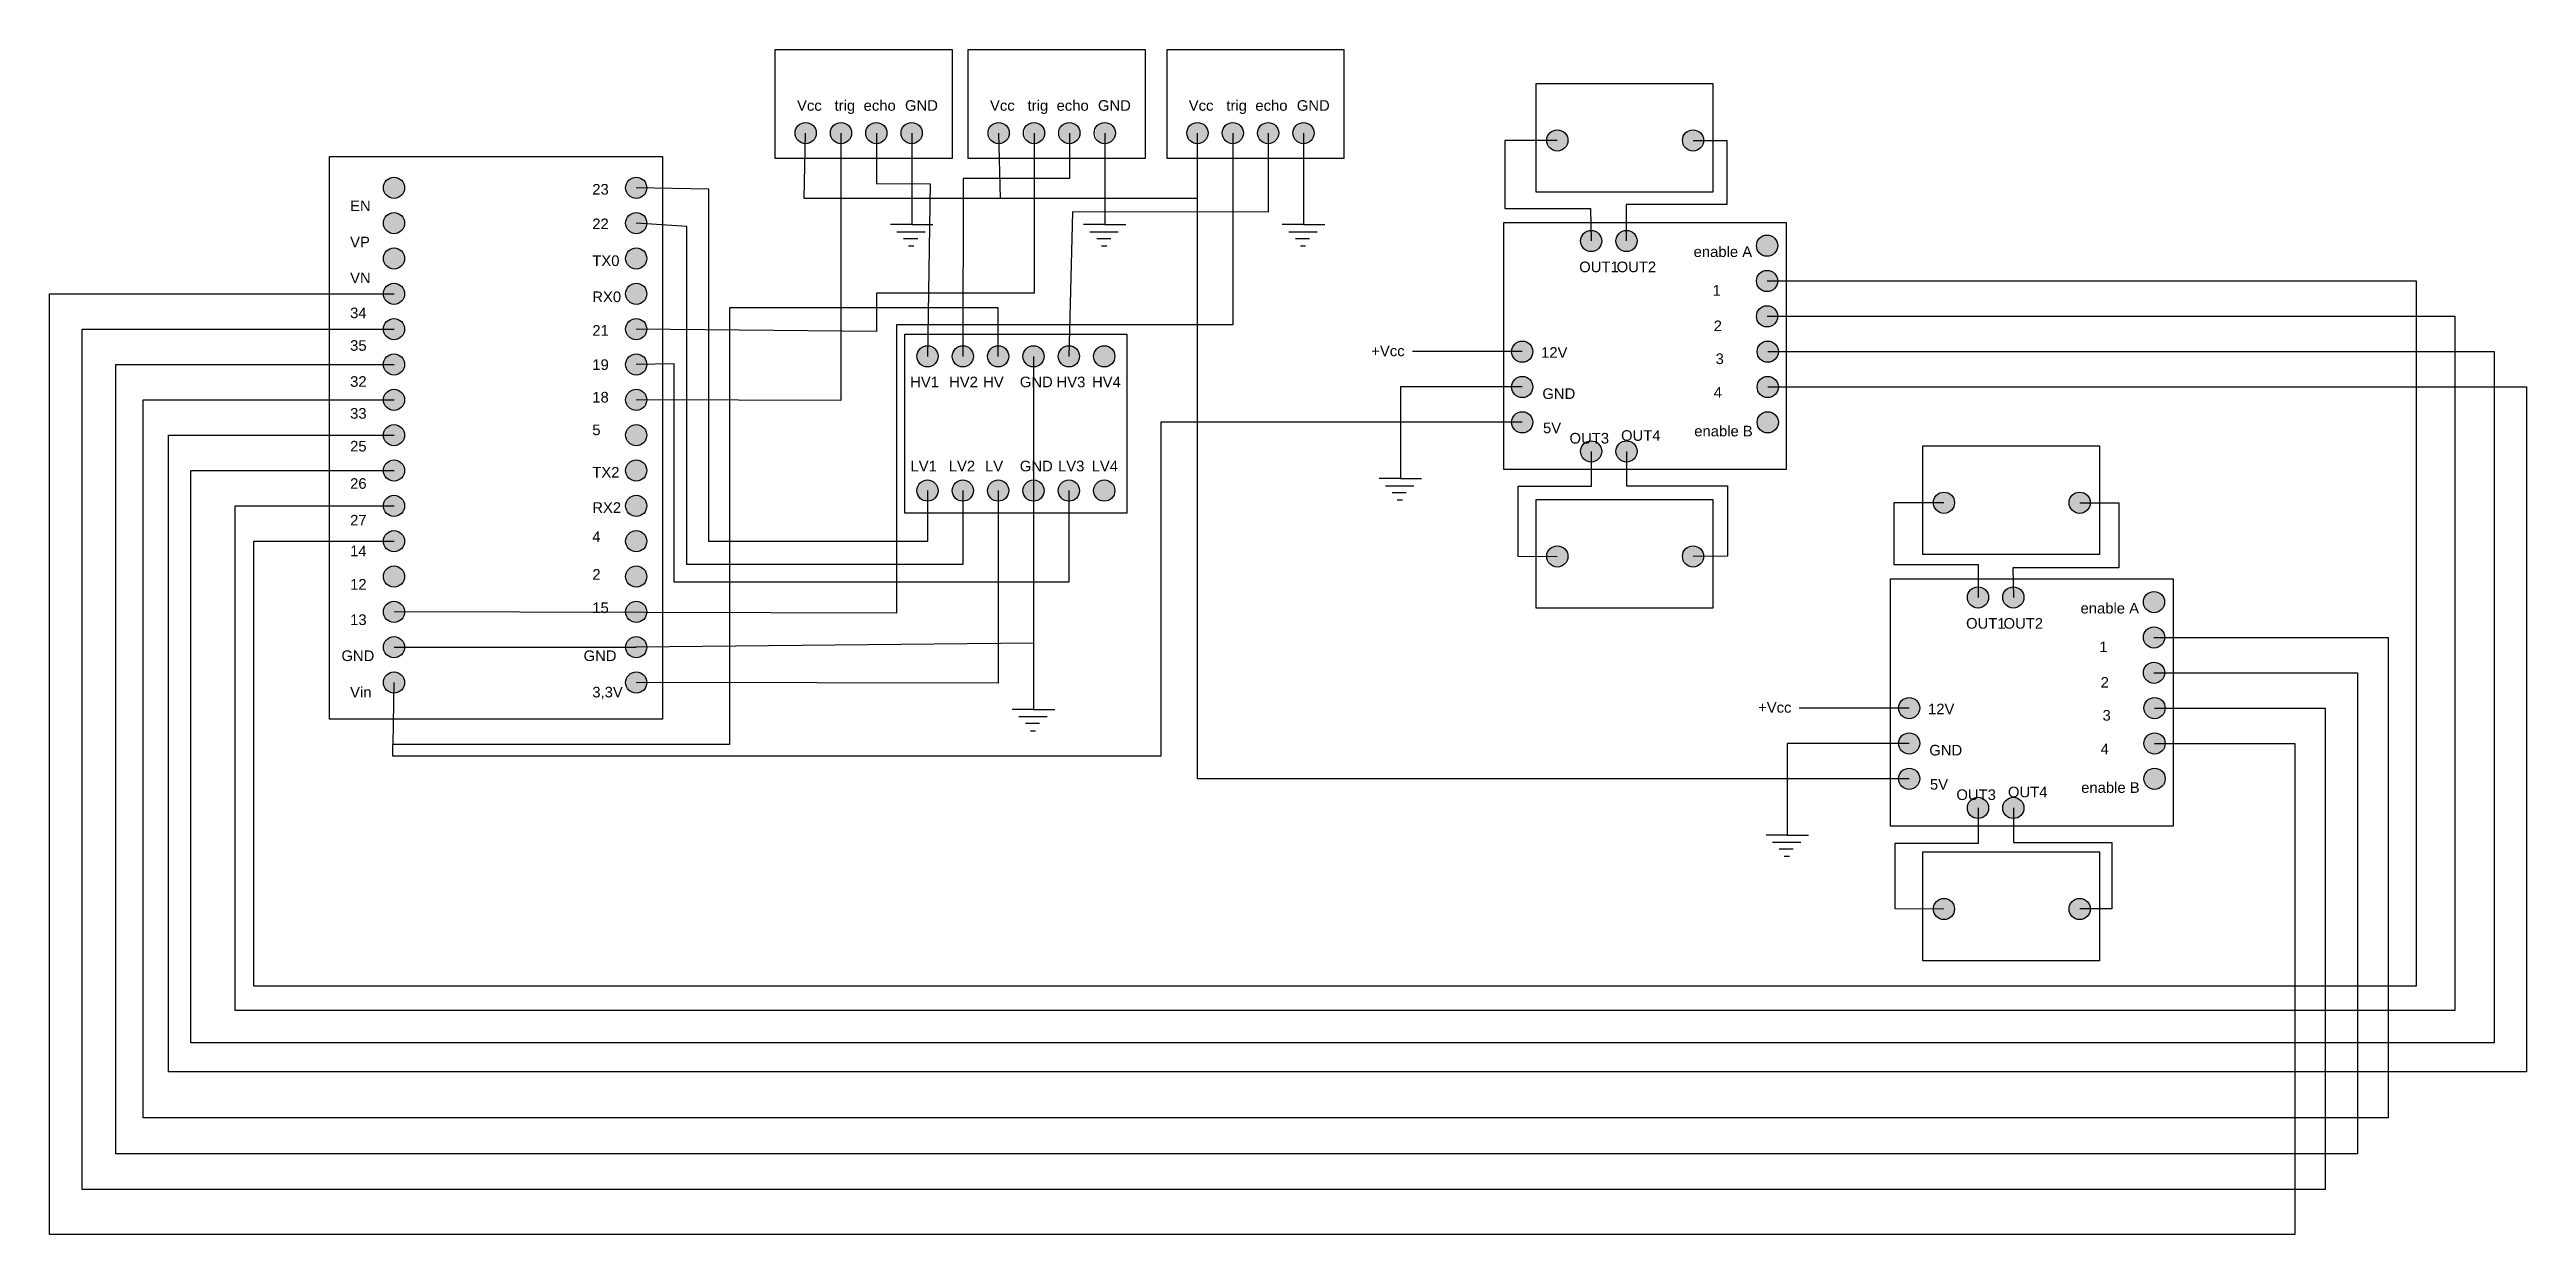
# Model space of a CAD drawing. Header units: millimetres. Extents: x 541 to 4044, y 570 to 2247.
import ezdxf

# ---------------------------------------------------------------- set-up
doc = ezdxf.new("R2010")
doc.units = ezdxf.units.MM
for name, color, linetype in [('+Vcc', 7, 'Continuous'), ('controle_motor2', 210, 'Continuous'), ('controle_motor3', 100, 'Continuous'), ('controle_motor4', 150, 'Continuous'), ('controle_motr1', 130, 'Continuous'), ('echo', 30, 'Continuous'), ('GND', 7, 'Continuous'), ('HV', 10, 'Continuous'), ('LV', 181, 'Continuous'), ('motores', 174, 'Continuous'), ('pinos proibidos', 1, 'Continuous'), ('trig', 50, 'Continuous')]:
    doc.layers.add(name, color=color, linetype=linetype)
doc.styles.get("Standard").update_dxf_attribs({"font": 'arial.ttf'})

msp = doc.modelspace()

# ---------------------------------------------------------------- hatches: boundary and pattern name
h = msp.add_hatch(color=256)
h.dxf.hatch_style = 1
h.paths.add_polyline_path([(1595.1, 2128.6, 1), (1625.1, 2128.6, 1)])
h.paths.add_polyline_path([(1675.1, 2128.6, 1), (1645.1, 2128.6, 1)])
h.paths.add_polyline_path([(1725.1, 2128.6, 1), (1695.1, 2128.6, 1)])
h.paths.add_polyline_path([(1775.1, 2128.6, 1), (1745.1, 2128.6, 1)])
h.paths.add_polyline_path([(1899.5, 2128.6, 1), (1869.5, 2128.6, 1)])
h.paths.add_polyline_path([(1949.5, 2128.6, 1), (1919.5, 2128.6, 1)])
h.paths.add_polyline_path([(1999.5, 2128.6, 1), (1969.5, 2128.6, 1)])
h.paths.add_polyline_path([(2049.5, 2128.6, 1), (2019.5, 2128.6, 1)])
h.paths.add_polyline_path([(2178.9, 2128.6, 1), (2148.9, 2128.6, 1)])
h.paths.add_polyline_path([(2228.9, 2128.6, 1), (2198.9, 2128.6, 1)])
h.paths.add_polyline_path([(2248.9, 2128.6, 1), (2278.9, 2128.6, 1)])
h.paths.add_polyline_path([(2298.9, 2128.6, 1), (2328.9, 2128.6, 1)])
h = msp.add_hatch(color=256)
h.dxf.hatch_style = 1
h.paths.add_polyline_path([(2658.1, 2118.2, 1), (2688.1, 2118.2, 1)])
h.paths.add_polyline_path([(2880.1, 2118.2, 1), (2850.1, 2118.2, 1)])
h = msp.add_hatch(color=256)
h.dxf.hatch_style = 1
h.paths.add_polyline_path([(1013, 2051.2, 1), (1043, 2051.2, 1)])
h.paths.add_polyline_path([(1013, 2001.2, 1), (1043, 2001.2, 1)])
h.paths.add_polyline_path([(1043, 1951.2, 1), (1013, 1951.2, 1)])
h.paths.add_polyline_path([(1043, 1901.2, 1), (1013, 1901.2, 1)])
h.paths.add_polyline_path([(1013, 1851.2, 1), (1043, 1851.2, 1)])
h = msp.add_hatch(color=256)
h.dxf.hatch_style = 1
h.paths.add_polyline_path([(1355.5, 2051.2, 1), (1385.5, 2051.2, 1)])
h.paths.add_polyline_path([(1385.5, 2001.2, 1), (1355.5, 2001.2, 1)])
h.paths.add_polyline_path([(1385.5, 1951.2, 1), (1355.5, 1951.2, 1)])
h.paths.add_polyline_path([(1385.5, 1901.2, 1), (1355.5, 1901.2, 1)])
h.paths.add_polyline_path([(1355.5, 1851.2, 1), (1385.5, 1851.2, 1)])
h = msp.add_hatch(color=256)
h.dxf.hatch_style = 1
h.paths.add_polyline_path([(2638.5, 1819.4, 1), (2608.5, 1819.4, 1)])
h.paths.add_polyline_path([(2608.5, 1769.4, 1), (2638.5, 1769.4, 1)])
h.paths.add_polyline_path([(2608.5, 1719.4, 1), (2638.5, 1719.4, 1)])
h.paths.add_polyline_path([(2706, 1678.2, 1), (2736, 1678.2, 1)])
h.paths.add_polyline_path([(2786, 1678.2, 1), (2756, 1678.2, 1)])
h.paths.add_polyline_path([(2736, 1976, 1), (2706, 1976, 1)])
h.paths.add_polyline_path([(2786, 1976, 1), (2756, 1976, 1)])
h.paths.add_polyline_path([(2954.8, 1969.4, 1), (2984.8, 1969.4, 1)])
h.paths.add_polyline_path([(2984.8, 1919.4, 1), (2954.8, 1919.4, 1)])
h.paths.add_polyline_path([(2954.8, 1869.4, 1), (2984.8, 1869.4, 1)])
h.paths.add_polyline_path([(2955.7, 1819.4, 1), (2985.7, 1819.4, 1)])
h.paths.add_polyline_path([(2955.7, 1769.4, 1), (2985.7, 1769.4, 1)])
h.paths.add_polyline_path([(2955.7, 1719.4, 1), (2985.7, 1719.4, 1)])
h.paths.add_polyline_path([(2685.6, 1680.9), (2749, 1680.9), (2749, 1711.8), (2685.6, 1711.8)], flags=9)
h.paths.add_polyline_path([(2758.5, 1684.8), (2821.9, 1684.8), (2821.9, 1715.7), (2758.5, 1715.7)], flags=9)
h = msp.add_hatch(color=256)
h.dxf.hatch_style = 1
h.paths.add_polyline_path([(1767.4, 1812.7, 1), (1797.4, 1812.7, 1)])
h.paths.add_polyline_path([(1847.4, 1812.7, 1), (1817.4, 1812.7, 1)])
h.paths.add_polyline_path([(1897.4, 1812.7, 1), (1867.4, 1812.7, 1)])
h.paths.add_polyline_path([(1947.4, 1812.7, 1), (1917.4, 1812.7, 1)])
h.paths.add_polyline_path([(1997.4, 1812.7, 1), (1967.4, 1812.7, 1)])
h.paths.add_polyline_path([(2047.4, 1812.7, 1), (2017.4, 1812.7, 1)])
h.paths.add_polyline_path([(2047.4, 1622.8, 1), (2017.4, 1622.8, 1)])
h.paths.add_polyline_path([(1997.4, 1622.8, 1), (1967.4, 1622.8, 1)])
h.paths.add_polyline_path([(1947.4, 1622.8, 1), (1917.4, 1622.8, 1)])
h.paths.add_polyline_path([(1897.4, 1622.8, 1), (1867.4, 1622.8, 1)])
h.paths.add_polyline_path([(1847.4, 1622.8, 1), (1817.4, 1622.8, 1)])
h.paths.add_polyline_path([(1797.4, 1622.8, 1), (1767.4, 1622.8, 1)])
h = msp.add_hatch(color=256)
h.dxf.hatch_style = 1
h.paths.add_polyline_path([(1043, 1801.2, 1), (1013, 1801.2, 1)])
h.paths.add_polyline_path([(1013, 1751.2, 1), (1043, 1751.2, 1)])
h.paths.add_polyline_path([(1013, 1701.2, 1), (1043, 1701.2, 1)])
h.paths.add_polyline_path([(1013, 1651.2, 1), (1043, 1651.2, 1)])
h.paths.add_polyline_path([(1043, 1601.2, 1), (1013, 1601.2, 1)])
h.paths.add_polyline_path([(1013, 1551.2, 1), (1043, 1551.2, 1)])
h.paths.add_polyline_path([(1013, 1501.2, 1), (1043, 1501.2, 1)])
h.paths.add_polyline_path([(1043, 1451.2, 1), (1013, 1451.2, 1)])
h.paths.add_polyline_path([(1043, 1401.2, 1), (1013, 1401.2, 1)])
h.paths.add_polyline_path([(1043, 1351.2, 1), (1013, 1351.2, 1)])
h = msp.add_hatch(color=256)
h.dxf.hatch_style = 1
h.paths.add_polyline_path([(1385.5, 1801.2, 1), (1355.5, 1801.2, 1)])
h.paths.add_polyline_path([(1355.5, 1751.2, 1), (1385.5, 1751.2, 1)])
h.paths.add_polyline_path([(1355.5, 1701.2, 1), (1385.5, 1701.2, 1)])
h.paths.add_polyline_path([(1355.5, 1651.2, 1), (1385.5, 1651.2, 1)])
h.paths.add_polyline_path([(1385.5, 1601.2, 1), (1355.5, 1601.2, 1)])
h.paths.add_polyline_path([(1355.5, 1551.2, 1), (1385.5, 1551.2, 1)])
h.paths.add_polyline_path([(1355.5, 1501.2, 1), (1385.5, 1501.2, 1)])
h.paths.add_polyline_path([(1385.5, 1451.2, 1), (1355.5, 1451.2, 1)])
h.paths.add_polyline_path([(1385.5, 1401.2, 1), (1355.5, 1401.2, 1)])
h.paths.add_polyline_path([(1385.5, 1351.2, 1), (1355.5, 1351.2, 1)])
h = msp.add_hatch(color=256)
h.dxf.hatch_style = 1
h.paths.add_polyline_path([(3204.9, 1605.6, 1), (3234.9, 1605.6, 1)])
h.paths.add_polyline_path([(3426.9, 1605.6, 1), (3396.9, 1605.6, 1)])
h = msp.add_hatch(color=256)
h.dxf.hatch_style = 1
h.paths.add_polyline_path([(2658.1, 1529.6, 1), (2688.1, 1529.6, 1)])
h.paths.add_polyline_path([(2880.1, 1529.6, 1), (2850.1, 1529.6, 1)])
h = msp.add_hatch(color=256)
h.dxf.hatch_style = 1
h.paths.add_polyline_path([(3185.7, 1315, 1), (3155.7, 1315, 1)])
h.paths.add_polyline_path([(3155.7, 1265, 1), (3185.7, 1265, 1)])
h.paths.add_polyline_path([(3155.7, 1215, 1), (3185.7, 1215, 1)])
h.paths.add_polyline_path([(3253.1, 1173.8, 1), (3283.1, 1173.8, 1)])
h.paths.add_polyline_path([(3333.1, 1173.8, 1), (3303.1, 1173.8, 1)])
h.paths.add_polyline_path([(3283.1, 1471.6, 1), (3253.1, 1471.6, 1)])
h.paths.add_polyline_path([(3333.1, 1471.6, 1), (3303.1, 1471.6, 1)])
h.paths.add_polyline_path([(3531.9, 1465, 1), (3501.9, 1465, 1)])
h.paths.add_polyline_path([(3531.9, 1415, 1), (3501.9, 1415, 1)])
h.paths.add_polyline_path([(3501.9, 1365, 1), (3531.9, 1365, 1)])
h.paths.add_polyline_path([(3502.8, 1315, 1), (3532.8, 1315, 1)])
h.paths.add_polyline_path([(3502.8, 1265, 1), (3532.8, 1265, 1)])
h.paths.add_polyline_path([(3502.8, 1215, 1), (3532.8, 1215, 1)])
h.paths.add_polyline_path([(3232.8, 1176.5), (3296.2, 1176.5), (3296.2, 1207.4), (3232.8, 1207.4)], flags=9)
h.paths.add_polyline_path([(3305.7, 1180.4), (3369.1, 1180.4), (3369.1, 1211.3), (3305.7, 1211.3)], flags=9)
h = msp.add_hatch(color=256)
h.dxf.hatch_style = 1
h.paths.add_polyline_path([(3204.9, 1030.8, 1), (3234.9, 1030.8, 1)])
h.paths.add_polyline_path([(3426.9, 1030.8, 1), (3396.9, 1030.8, 1)])

# ---------------------------------------------------------------- linework, layer by layer
at = {"layer": '+Vcc'}
for p, q in [((2623.5, 1819.4), (2468.1, 1819.4)), ((3170.7, 1315), (3015.2, 1315))]:
    msp.add_line(p, q, dxfattribs=at)
for points in [[(1567.1, 2246.9), (1817.2, 2246.9), (1817.2, 2092.9), (1567.1, 2092.9)], [(1840, 2246.9), (2090.1, 2246.9), (2090.1, 2092.9), (1840, 2092.9)], [(2121.2, 2246.9), (2371.3, 2246.9), (2371.3, 2092.9), (2121.2, 2092.9)], [(2643.2, 2198.9), (2893.3, 2198.9), (2893.3, 2044.9), (2643.2, 2044.9)], [(936.6, 2095.5), (1407.9, 2095.5), (1407.9, 1299.5), (936.6, 1299.5)], [(2597.3, 2002.1), (2997, 2002.1), (2997, 1652.4), (2597.3, 1652.4)], [(1750.2, 1843.9), (2064.2, 1843.9), (2064.2, 1590.7), (1750.2, 1590.7)], [(3189.9, 1686.2), (3440.1, 1686.2), (3440.1, 1532.2), (3189.9, 1532.2)], [(2643.2, 1610.2), (2893.3, 1610.2), (2893.3, 1456.2), (2643.2, 1456.2)], [(3144.4, 1497.7), (3544.1, 1497.7), (3544.1, 1148), (3144.4, 1148)], [(3189.9, 1111.5), (3440.1, 1111.5), (3440.1, 957.5), (3189.9, 957.5)]]:
    msp.add_lwpolyline(points, close=True)
for centre in [(1610.1, 2128.6), (1660.1, 2128.6), (1710.1, 2128.6), (1760.1, 2128.6), (1883.1, 2128.6), (1933.1, 2128.6), (1983.1, 2128.6), (2033.1, 2128.6), (2164.2, 2128.6), (2214.2, 2128.6), (2264.2, 2128.6), (2314.2, 2128.6), (2673.1, 2118.2), (2865.1, 2118.2), (1028, 2051.2), (1370.5, 2051.2), (1028, 2001.2), (1370.5, 2001.2), (1028, 1951.2), (1370.5, 1951.2), (2721, 1976), (2771, 1976), (2969.8, 1969.4), (2969.8, 1919.4), (1028, 1901.2), (1370.5, 1901.2), (1028, 1851.2), (1370.5, 1851.2), (2969.8, 1869.4), (1782.4, 1812.7), (1832.4, 1812.7), (1882.4, 1812.7), (1932.4, 1812.7), (1982.4, 1812.7), (2032.4, 1812.7), (2623.5, 1819.4), (2970.7, 1819.4), (1028, 1801.2), (1370.5, 1801.2), (1028, 1751.2), (1370.5, 1751.2), (2623.5, 1769.4), (2970.7, 1769.4), (2623.5, 1719.4), (2970.7, 1719.4), (1028, 1701.2), (1370.5, 1701.2), (2721, 1678.2), (2771, 1678.2), (1028, 1651.2), (1370.5, 1651.2), (1028, 1601.2), (1370.5, 1601.2), (1782.4, 1622.8), (1832.4, 1622.8), (1882.4, 1622.8), (1932.4, 1622.8), (1982.4, 1622.8), (2032.4, 1622.8), (3219.9, 1605.6), (3411.9, 1605.6), (1028, 1551.2), (1370.5, 1551.2), (2673.1, 1529.6), (2865.1, 1529.6), (1028, 1501.2), (1370.5, 1501.2), (3268.1, 1471.6), (3318.1, 1471.6), (3516.9, 1465), (1028, 1451.2), (1370.5, 1451.2), (1028, 1401.2), (1370.5, 1401.2), (3516.9, 1415), (1028, 1351.2), (1370.5, 1351.2), (3516.9, 1365), (3170.7, 1315), (3517.8, 1315), (3170.7, 1265), (3517.8, 1265), (3170.7, 1215), (3517.8, 1215), (3268.1, 1173.8), (3318.1, 1173.8), (3219.9, 1030.8), (3411.9, 1030.8)]:
    msp.add_circle(centre, 15)
at = {"layer": 'controle_motor2'}
for points in [[(2970.7, 1819.4), (3997.8, 1819.4), (3997.8, 841.2), (740.6, 841.2), (740.6, 1651.2), (1028, 1651.2)], [(2970.7, 1769.4), (4043.7, 1769.4), (4043.7, 800.2), (709.2, 800.2), (709.2, 1701.2), (1028, 1701.2)]]:
    msp.add_lwpolyline(points, dxfattribs=at)
at = {"layer": 'controle_motor3'}
for points in [[(3516.9, 1365), (3804.7, 1365), (3804.7, 684.4), (634.4, 684.4), (634.4, 1801.2), (1028, 1801.2)], [(3516.9, 1415), (3848.1, 1415), (3848.1, 735.1), (673, 735.1), (673, 1751.2), (1028, 1751.2)]]:
    msp.add_lwpolyline(points, dxfattribs=at)
at = {"layer": 'controle_motor4'}
for points in [[(3517.8, 1265), (3716, 1265), (3716, 570.2), (540.8, 570.2), (540.8, 1901.2), (1028, 1901.2)], [(3517.8, 1315), (3758.8, 1315), (3758.8, 633.7), (587.1, 633.7), (587.1, 1851.2), (1028, 1851.2)]]:
    msp.add_lwpolyline(points, dxfattribs=at)
at = {"layer": 'controle_motr1'}
for points in [[(2969.8, 1919.4), (3887.9, 1919.4), (3887.9, 921.8), (829.7, 921.8), (829.7, 1551.2), (1028, 1551.2)], [(2969.8, 1869.4), (3942.3, 1869.4), (3942.3, 887.1), (803.4, 887.1), (803.4, 1601.2), (1028, 1601.2)]]:
    msp.add_lwpolyline(points, dxfattribs=at)
at = {"layer": 'echo'}
for p, q in [((1710.1, 2128.6), (1710.2, 2057.1)), ((1983.1, 2128.6), (1983.1, 2064.3)), ((2264.2, 2128.6), (2264.2, 2016.6)), ((1473, 2049.3), (1370.5, 2051.2)), ((1473, 1550.6), (1473, 2049.3)), ((1710.1, 2057.1), (1786.2, 2057)), ((1786.2, 2057), (1782.4, 1812.7)), ((1832.9, 2064.3), (1832.4, 1812.7)), ((1983.1, 2064.3), (1832.9, 2064.3)), ((1442.1, 1996.3), (1370.5, 2001.2)), ((1987.6, 2017.4), (1982.4, 1812.7)), ((2264.2, 2016.6), (1987.6, 2017.4)), ((1442.1, 1518.2), (1442.1, 1996.3)), ((1424.4, 1802.2), (1370.5, 1801.2)), ((1424.4, 1493.2), (1424.4, 1802.2)), ((1782.4, 1622.8), (1782.4, 1550.6)), ((1832.4, 1622.8), (1832.4, 1518.2)), ((1982.4, 1622.8), (1982.4, 1493.2)), ((1782.4, 1550.6), (1473, 1550.6)), ((1832.4, 1518.2), (1442.1, 1518.2)), ((1982.4, 1493.2), (1424.4, 1493.2))]:
    msp.add_line(p, q, dxfattribs=at)
at = {"layer": 'GND'}
for p, q in [((1760.1, 2128.6), (1760.1, 1999.1)), ((2033.1, 2128.6), (2033.1, 1999.1)), ((2314.2, 2128.6), (2314.2, 1999.1)), ((1760.1, 1999.1), (1730.1, 1999.1)), ((1760.1, 1999.1), (1790.1, 1999.1)), ((2033.1, 1999.1), (2003.1, 1999.1)), ((2033.1, 1999.1), (2063.1, 1999.1)), ((2314.2, 1999.1), (2284.2, 1999.1)), ((2314.2, 1999.1), (2344.2, 1999.1)), ((1739.2, 1989), (1779.3, 1989)), ((1748.7, 1979.5), (1768.6, 1979.5)), ((1755.7, 1969), (1763.2, 1969)), ((2012.1, 1989), (2052.2, 1989)), ((2021.7, 1979.5), (2041.5, 1979.5)), ((2028.6, 1969), (2036.1, 1969)), ((2293.3, 1989), (2333.4, 1989)), ((2302.8, 1979.5), (2322.7, 1979.5)), ((2309.8, 1969), (2317.2, 1969)), ((1932.4, 1812.7), (1932.4, 1622.8)), ((2623.5, 1769.4), (2451.2, 1769.4)), ((2451.2, 1769.4), (2451.2, 1639.8)), ((2451.2, 1639.8), (2421.2, 1639.8)), ((2430.3, 1629.7), (2470.3, 1629.7)), ((2439.8, 1620.2), (2459.6, 1620.2)), ((2451.2, 1639.8), (2481.2, 1639.8)), ((2446.7, 1609.7), (2454.2, 1609.7)), ((1028, 1401.2), (1370.5, 1401.2)), ((1932.4, 1406.8), (1932.4, 1313.1)), ((1932.4, 1313.1), (1902.4, 1313.1)), ((1911.5, 1303), (1951.6, 1303)), ((1932.4, 1313.1), (1962.4, 1313.1)), ((1921, 1293.5), (1940.9, 1293.5)), ((1928, 1282.9), (1935.4, 1282.9)), ((3170.7, 1265), (2998.3, 1265)), ((2998.3, 1265), (2998.3, 1135.4)), ((2998.3, 1135.4), (2968.3, 1135.4)), ((2977.4, 1125.3), (3017.4, 1125.3)), ((2998.3, 1135.4), (3028.3, 1135.4)), ((2986.9, 1115.8), (3006.8, 1115.8)), ((2993.9, 1105.3), (3001.3, 1105.3))]:
    msp.add_line(p, q, dxfattribs=at)
msp.add_lwpolyline([(1932.4, 1622.8), (1932.4, 1406.8), (1370.5, 1401.2)], dxfattribs=at)
at = {"layer": 'HV'}
for p, q in [((1608.2, 2036.2), (1610.1, 2128.6)), ((1885.7, 2036.2), (1883.1, 2128.6)), ((1885.7, 2036.2), (1608.2, 2036.2)), ((2164.2, 2036.2), (1885.7, 2036.2)), ((1882.4, 1881.6), (1502.5, 1881.6)), ((1502.5, 1881.6), (1502.5, 1263.7)), ((1882.4, 1812.7), (1882.4, 1881.6)), ((1027, 1263.7), (1028, 1351.2)), ((1502.5, 1263.7), (1027, 1263.7))]:
    msp.add_line(p, q, dxfattribs=at)
for points in [[(3170.7, 1215), (2164.2, 1215), (2164.2, 2128.6)], [(2623.5, 1719.4), (2112.6, 1719.4), (2112.6, 1247.2), (1026.1, 1247.2), (1026.1, 1263.7)]]:
    msp.add_lwpolyline(points, dxfattribs=at)
at = {"layer": 'LV'}
msp.add_lwpolyline([(1882.4, 1622.8), (1882.4, 1350.5), (1370.5, 1351.2)], dxfattribs=at)
at = {"layer": 'motores'}
for points in [[(2673.1, 2118.2), (2598.8, 2118.2), (2598.8, 2022), (2720, 2022), (2721, 1976)], [(2865.1, 2118.2), (2913, 2118.2), (2913, 2027.8), (2770.7, 2027.8), (2770.7, 1976)], [(2721, 1678.2), (2721, 1628.4), (2617.3, 1628.4), (2617.3, 1530.1), (2673.1, 1529.6)], [(2771, 1678.2), (2771, 1629.6), (2913.7, 1629.6), (2913.7, 1530.2), (2865.1, 1529.6)], [(3219.9, 1605.6), (3148.9, 1605.6), (3148.9, 1518.4), (3268.4, 1518.4), (3268.1, 1471.6)], [(3411.9, 1605.6), (3467, 1605.6), (3467, 1513.3), (3317.3, 1513.3), (3318.1, 1471.6)], [(3268.1, 1173.8), (3268.1, 1123.6), (3150.6, 1123.6), (3150.6, 1031.3), (3219.9, 1030.8)], [(3318.1, 1173.8), (3318.1, 1125), (3457.5, 1125), (3457.5, 1031), (3411.9, 1030.8)]]:
    msp.add_lwpolyline(points, dxfattribs=at)
at = {"layer": 'trig'}
for points in [[(2214.2, 2128.6), (2214.2, 1857.4), (1738.5, 1857.4), (1738.5, 1449.3), (1028, 1451.2)], [(1660.1, 2128.6), (1660.1, 1750.4), (1370.5, 1751.2)], [(1933.1, 2128.6), (1933.1, 1901.9), (1710.3, 1901.9), (1710.3, 1848.1), (1370.5, 1851.2)]]:
    msp.add_lwpolyline(points, dxfattribs=at)

# ---------------------------------------------------------------- texts
at = {"char_height": 15, "attachment_point": 1}
for s, width, insert in [('Vcc', 49.669, (1597.9, 2175.2)), ('trig', 49.669, (1651, 2175.2)), ('echo', 49.669, (1692.1, 2175.2)), ('GND', 49.669, (1750.6, 2175.2)), ('Vcc', 49.669, (1870.8, 2175.2)), ('trig', 49.669, (1924, 2175.2)), ('echo', 49.669, (1965, 2175.2)), ('GND', 49.669, (2023.5, 2175.2)), ('Vcc', 49.669, (2151.9, 2175.2)), ('trig', 49.669, (2205.1, 2175.2)), ('echo', 49.669, (2246.1, 2175.2)), ('GND', 49.669, (2304.7, 2175.2)), ('EN', 49.669, (965.9, 2033.2)), ('23', 49.669, (1308.4, 2056.6)), ('22', 49.669, (1308.4, 2007.7)), ('VP', 49.669, (965.9, 1982)), ('enable A', 110.698, (2865.9, 1968.3)), ('VN', 49.669, (965.9, 1931.3)), ('OUT1', 49.669, (2704.1, 1946.8)), ('OUT2', 49.669, (2757, 1946.8)), ('1', 49.669, (2892.6, 1913.6)), ('34', 49.669, (965.9, 1881.7)), ('21', 49.669, (1308.4, 1856.9)), ('2', 49.669, (2894.3, 1863.4)), ('35', 49.669, (965.9, 1835.6)), ('+Vcc', 49.669, (2410, 1827.9)), ('12V', 49.669, (2650.2, 1825.7)), ('19', 49.669, (1308.4, 1808.5)), ('3', 49.669, (2897, 1816.8)), ('32', 49.669, (965.9, 1784.6)), ('18', 49.669, (1308.4, 1762.4)), ('HV1', 49.669, (1757.9, 1784)), ('HV2', 49.669, (1813, 1784)), ('HV', 49.669, (1861.1, 1784)), ('GND', 49.669, (1913, 1784)), ('HV3', 49.669, (1964.9, 1784)), ('HV4', 49.669, (2015.1, 1784)), ('GND', 49.669, (2652, 1767.4)), ('4', 49.669, (2894.3, 1769.2)), ('33', 49.669, (965.9, 1739.5)), ('5V', 49.669, (2652.9, 1719)), ('25', 49.669, (965.9, 1693.1)), ('OUT3', 49.669, (2690.4, 1704.4)), ('OUT4', 49.669, (2763.3, 1708.2)), ('enable B', 112.493, (2866.8, 1714.5)), ('LV1', 49.669, (1758.4, 1665)), ('LV2', 49.669, (1812.5, 1665)), ('LV', 49.669, (1863.8, 1665)), ('GND', 49.669, (1913, 1665)), ('LV3', 49.669, (1967, 1665)), ('LV4', 49.669, (2014.6, 1665)), ('26', 49.669, (965.9, 1640.3)), ('27', 49.669, (965.9, 1588.4)), ('14', 49.669, (965.9, 1544.8)), ('13', 49.669, (965.9, 1447.6)), ('OUT1', 49.669, (3251.2, 1442.4)), ('OUT2', 49.669, (3304.2, 1442.4)), ('enable A', 110.698, (3413.1, 1463.9)), ('1', 49.669, (3439.7, 1409.2)), ('GND', 49.669, (953.6, 1396.6)), ('GND', 49.669, (1296.1, 1396.6)), ('Vin', 49.669, (965.9, 1345.1)), ('3,3V', 49.669, (1308.4, 1345.1)), ('2', 49.669, (3441.5, 1359)), ('+Vcc', 49.669, (2957.1, 1323.5)), ('12V', 49.669, (3197.4, 1321.3)), ('3', 49.669, (3444.2, 1312.3)), ('GND', 49.669, (3199.2, 1263)), ('4', 49.669, (3441.5, 1264.8)), ('5V', 49.669, (3200.1, 1214.6)), ('OUT3', 49.669, (3237.5, 1200)), ('OUT4', 49.669, (3310.4, 1203.8)), ('enable B', 112.493, (3414, 1210.1))]:
    msp.add_mtext_dynamic_manual_height_columns(s, width=width, gutter_width=12.5, heights=[0], dxfattribs=dict(at, insert=insert))
at = {"layer": 'pinos proibidos', "char_height": 15, "attachment_point": 1}
for s, insert in [('TX0', (1308.4, 1955.6)), ('RX0', (1308.4, 1904.5)), ('5', (1308.4, 1716.2)), ('TX2', (1308.4, 1656.2)), ('RX2', (1308.4, 1606.3)), ('4', (1308.4, 1565.1)), ('2', (1308.4, 1511.6)), ('12', (965.9, 1497.6)), ('15', (1308.4, 1464.5))]:
    msp.add_mtext_dynamic_manual_height_columns(s, width=49.669, gutter_width=12.5, heights=[0], dxfattribs=dict(at, insert=insert))

doc.saveas('drawing.dxf')
